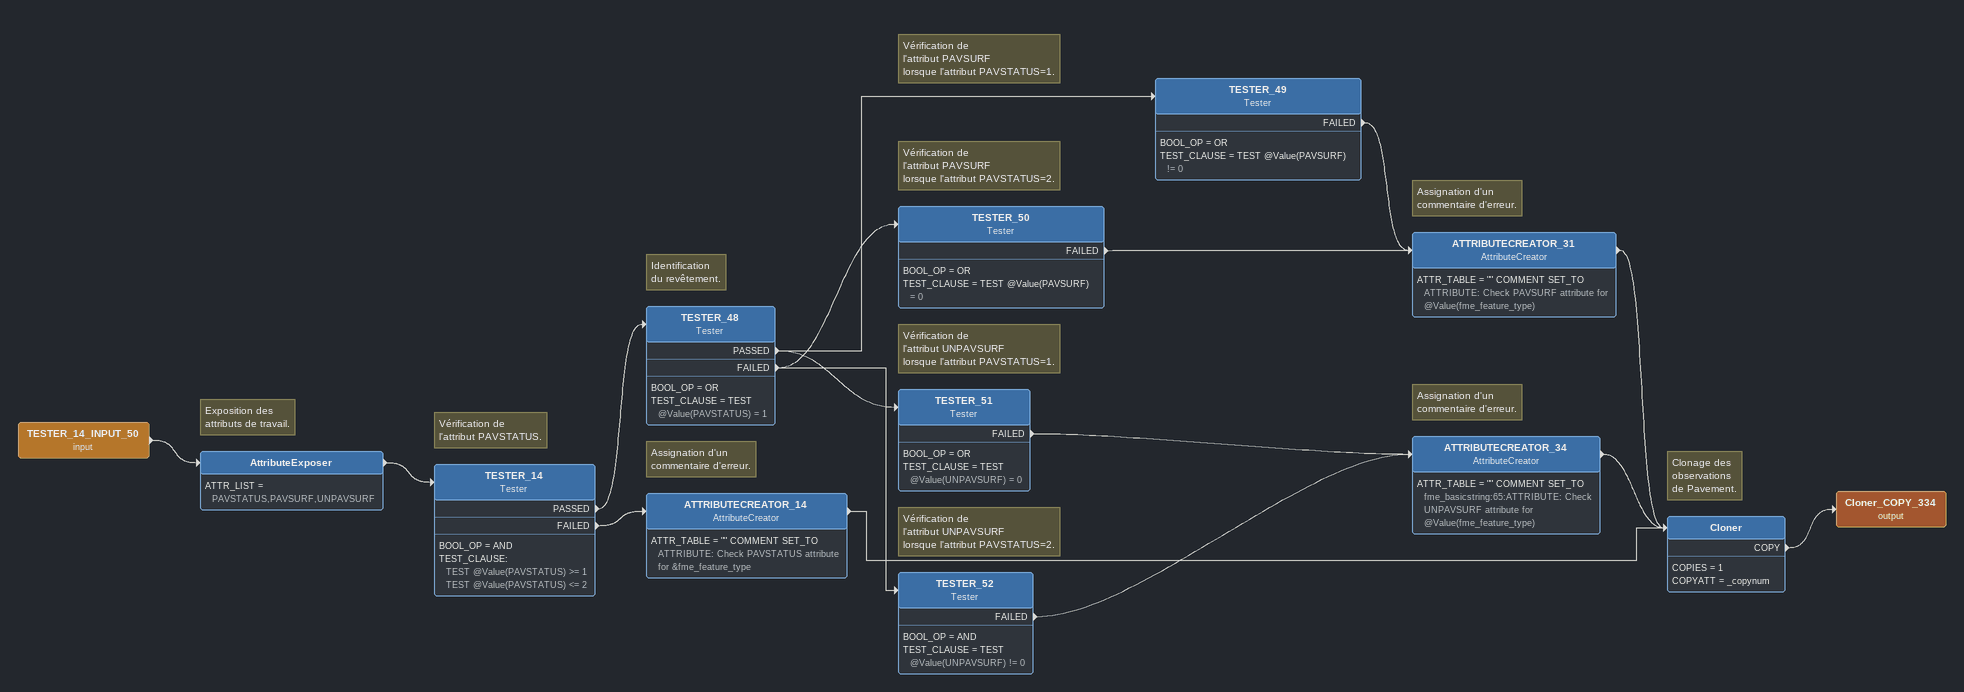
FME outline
TESTER_14_INPUT_50 (input)
    -> AttributeExposer
Note: Exposition des / attributs de travail.
AttributeExposer
    ATTR_LIST = PAVSTATUS,PAVSURF,UNPAVSURF
    -> TESTER_14
Note: Vérification de / l'attribut PAVSTATUS.
TESTER_14: Tester
    BOOL_OP = AND
    TEST_CLAUSE:
      TEST @Value(PAVSTATUS) >= 1
      TEST @Value(PAVSTATUS) <= 2
    PASSED -> TESTER_48
    FAILED -> ATTRIBUTECREATOR_14
Note: Identification / du revêtement.
TESTER_48: Tester
    BOOL_OP = OR
    TEST_CLAUSE = TEST @Value(PAVSTATUS) = 1
    PASSED -> TESTER_49
    PASSED -> TESTER_51
    FAILED -> TESTER_50
    FAILED -> TESTER_52
Note: Vérification de / l'attribut PAVSURF / lorsque l'attribut PAVSTATUS=1.
TESTER_49: Tester
    BOOL_OP = OR
    TEST_CLAUSE = TEST @Value(PAVSURF) != 0
    FAILED -> ATTRIBUTECREATOR_31
Note: Vérification de / l'attribut PAVSURF / lorsque l'attribut PAVSTATUS=2.
TESTER_50: Tester
    BOOL_OP = OR
    TEST_CLAUSE = TEST @Value(PAVSURF) = 0
    FAILED -> ATTRIBUTECREATOR_31
Note: Assignation d'un / commentaire d'erreur.
ATTRIBUTECREATOR_31: AttributeCreator
    ATTR_TABLE = "" COMMENT SET_TO ATTRIBUTE: Check PAVSURF attribute for @Value(fme_feature_type)
    -> Cloner
Note: Vérification de / l'attribut UNPAVSURF / lorsque l'attribut PAVSTATUS=1.
TESTER_51: Tester
    BOOL_OP = OR
    TEST_CLAUSE = TEST @Value(UNPAVSURF) = 0
    FAILED -> ATTRIBUTECREATOR_34
Note: Vérification de / l'attribut UNPAVSURF / lorsque l'attribut PAVSTATUS=2.
TESTER_52: Tester
    BOOL_OP = AND
    TEST_CLAUSE = TEST @Value(UNPAVSURF) != 0
    FAILED -> ATTRIBUTECREATOR_34
Note: Assignation d'un / commentaire d'erreur.
ATTRIBUTECREATOR_34: AttributeCreator
    ATTR_TABLE = "" COMMENT SET_TO fme_basicstring:65:ATTRIBUTE: Check UNPAVSURF attribute for @Value(fme_feature_type)
    -> Cloner
Note: Assignation d'un / commentaire d'erreur.
ATTRIBUTECREATOR_14: AttributeCreator
    ATTR_TABLE = "" COMMENT SET_TO ATTRIBUTE: Check PAVSTATUS attribute for &fme_feature_type
    -> Cloner
Note: Clonage des / observations / de Pavement.
Cloner
    COPIES = 1
    COPYATT = _copynum
    COPY -> Cloner_COPY_334 (output)
Cloner_COPY_334 (output)
